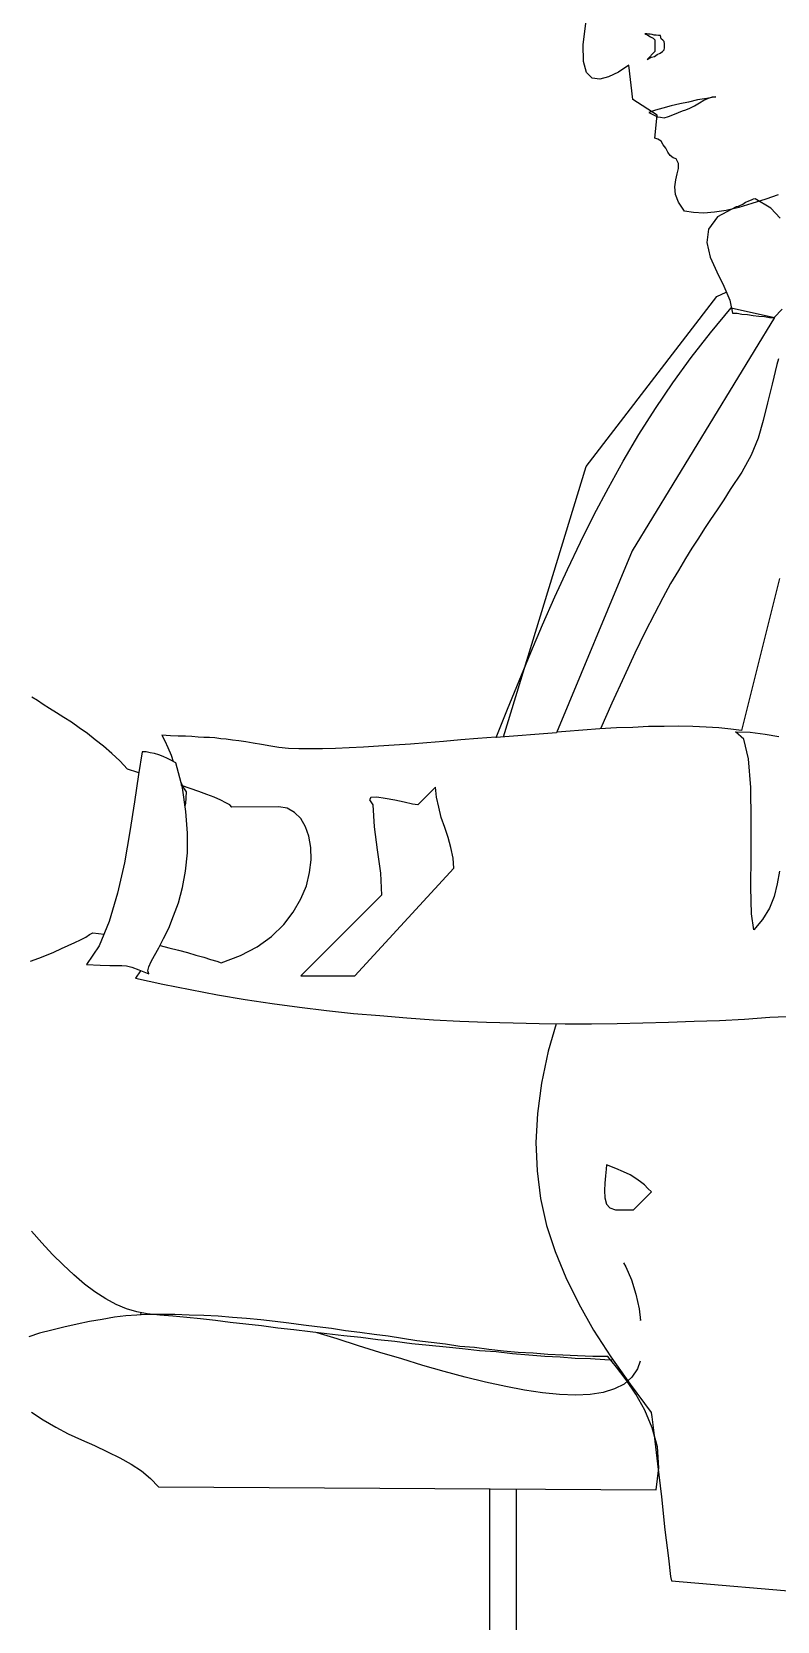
# Model space of a CAD drawing. Extents: x -3257 to 6743, y 13293 to 23293.
# Drawn here: x 6013 to 6313, y 13715 to 14355 of the extents above; entities that cross this region are included whole.
import ezdxf

# ---------------------------------------------------------------- set-up
doc = ezdxf.new("R2010")
doc.units = 0
doc.header["$LTSCALE"] = 1270
doc.header["$MEASUREMENT"] = 0
doc.layers.get('0').update_dxf_attribs({"linetype": 'CONTINUOUS'})

msp = doc.modelspace()

# ---------------------------------------------------------------- linework, layer by layer
at = {"linetype": 'Continuous'}
for p, q in [((6234.69, 14350.13), (6235.91, 14359.77)), ((6259.58, 14354.51), (6260.81, 14353.99)), ((6260.28, 14354.51), (6259.58, 14354.51)), ((6260.99, 14354.33), (6260.28, 14354.51)), ((6260.81, 14353.99), (6261.86, 14353.28)), ((6261.68, 14354.33), (6260.99, 14354.33)), ((6262.56, 14354.16), (6261.68, 14354.33)), ((6263.26, 14353.99), (6262.56, 14354.16)), ((6264.14, 14353.99), (6263.26, 14353.99)), ((6265.02, 14353.81), (6264.14, 14353.99)), ((6234.86, 14343.29), (6234.69, 14350.13)), ((6261.86, 14353.28), (6262.91, 14352.76)), ((6262.91, 14352.76), (6263.61, 14352.05)), ((6263.61, 14352.05), (6263.61, 14347.32)), ((6265.89, 14353.81), (6265.02, 14353.81)), ((6266.06, 14352.41), (6265.89, 14353.81)), ((6266.77, 14351.88), (6266.06, 14352.41)), ((6266.6, 14347.32), (6267.29, 14348.02)), ((6267.29, 14351.35), (6266.77, 14351.88)), ((6267.47, 14350.47), (6267.29, 14351.35)), ((6267.29, 14348.02), (6267.47, 14348.9)), ((6267.47, 14348.9), (6267.47, 14350.47)), ((6236.09, 14338.9), (6234.86, 14343.29)), ((6253.09, 14341.88), (6248.88, 14339.08)), ((6254.67, 14328.04), (6253.09, 14341.88)), ((6263.61, 14347.32), (6260.45, 14344.17)), ((6260.45, 14344.17), (6261.16, 14344.51)), ((6261.16, 14344.51), (6262.21, 14345.04)), ((6262.21, 14345.04), (6263.44, 14345.39)), ((6263.44, 14345.39), (6264.49, 14346.09)), ((6264.49, 14346.09), (6265.72, 14346.62)), ((6265.72, 14346.62), (6266.6, 14347.32)), ((6238.37, 14336.63), (6236.09, 14338.9)), ((6241.35, 14336.28), (6238.37, 14336.63)), ((6244.86, 14337.15), (6241.35, 14336.28)), ((6248.88, 14339.08), (6244.86, 14337.15)), ((6284.48, 14328.39), (6280.79, 14327.86)), ((6283.25, 14327.69), (6285.17, 14328.56)), ((6288.16, 14329.09), (6284.48, 14328.39)), ((6285.17, 14328.56), (6286.75, 14329.09)), ((6286.75, 14329.09), (6288.16, 14329.09)), ((6264.49, 14321.73), (6254.67, 14328.04)), ((6263.79, 14323.66), (6261.16, 14322.78)), ((6261.16, 14322.78), (6262.56, 14322.08)), ((6262.56, 14322.08), (6263.61, 14321.55)), ((6266.77, 14324.53), (6263.79, 14323.66)), ((6270.1, 14325.41), (6266.77, 14324.53)), ((6269.04, 14321.2), (6271.5, 14322.08)), ((6273.6, 14326.29), (6270.1, 14325.41)), ((6271.5, 14322.08), (6274.66, 14323.48)), ((6277.11, 14326.98), (6273.6, 14326.29)), ((6274.66, 14323.48), (6276.06, 14323.83)), ((6276.06, 14323.83), (6277.64, 14324.53)), ((6280.79, 14327.86), (6277.11, 14326.98)), ((6277.64, 14324.53), (6279.57, 14325.41)), ((6279.57, 14325.41), (6281.5, 14326.64)), ((6281.5, 14326.64), (6283.25, 14327.69)), ((6263.61, 14312.43), (6264.49, 14321.73)), ((6263.61, 14321.55), (6264.66, 14321.02)), ((6264.66, 14321.02), (6265.89, 14320.85)), ((6265.89, 14320.85), (6267.29, 14320.68)), ((6267.29, 14320.68), (6269.04, 14321.2)), ((6264.84, 14312.09), (6263.61, 14312.43)), ((6266.06, 14311.2), (6264.84, 14312.09)), ((6266.95, 14309.8), (6266.06, 14311.2)), ((6268, 14308.4), (6266.95, 14309.8)), ((6268.87, 14306.82), (6268, 14308.4)), ((6269.75, 14305.42), (6268.87, 14306.82)), ((6270.98, 14304.55), (6269.75, 14305.42)), ((6272.2, 14304.19), (6270.98, 14304.55)), ((6273.08, 14302.27), (6272.2, 14304.19)), ((6272.02, 14295.61), (6272.56, 14298.06)), ((6272.56, 14298.06), (6273.08, 14300.17)), ((6273.08, 14300.17), (6273.08, 14302.27)), ((6271.68, 14292.8), (6272.02, 14295.61)), ((6271.85, 14289.82), (6271.68, 14292.8)), ((6273.08, 14286.66), (6271.85, 14289.82)), ((6275.54, 14282.98), (6273.08, 14286.66)), ((6296.39, 14284.74), (6288.86, 14280.7)), ((6297.45, 14284.56), (6292.36, 14283.33)), ((6297.1, 14284.91), (6296.39, 14284.74)), ((6297.97, 14285.26), (6297.1, 14284.91)), ((6302.71, 14286.14), (6297.45, 14284.56)), ((6299.03, 14285.79), (6297.97, 14285.26)), ((6300.08, 14286.49), (6299.03, 14285.79)), ((6301.3, 14287.02), (6300.08, 14286.49)), ((6302.35, 14287.54), (6301.3, 14287.02)), ((6303.23, 14287.89), (6302.35, 14287.54)), ((6308.31, 14287.89), (6302.71, 14286.14)), ((6303.93, 14288.06), (6303.23, 14287.89)), ((6310.25, 14284.21), (6303.93, 14288.06)), ((6313.23, 14289.64), (6308.31, 14287.89)), ((6314.1, 14280.18), (6310.25, 14284.21)), ((6279.21, 14282.46), (6275.54, 14282.98)), ((6283.25, 14282.28), (6279.21, 14282.46)), ((6287.63, 14282.63), (6283.25, 14282.28)), ((6288.86, 14280.7), (6285.17, 14275.8)), ((6292.36, 14283.33), (6287.63, 14282.63)), ((6285.17, 14275.8), (6284.48, 14270.36)), ((6284.48, 14270.36), (6285.88, 14264.57)), ((6285.88, 14264.57), (6288.51, 14258.61)), ((6288.51, 14258.61), (6291.31, 14252.83)), ((6291.31, 14252.83), (6293.76, 14247.22)), ((6235.91, 14180.25), (6288.51, 14248.62)), ((6288.51, 14248.62), (6292.36, 14250.43)), ((6293.76, 14247.22), (6294.82, 14241.96)), ((6311.82, 14240.2), (6254.49, 14146.24)), ((6286.05, 14234.07), (6294.29, 14244.06)), ((6294.29, 14244.06), (6311.82, 14240.2)), ((6294.82, 14241.96), (6296.74, 14241.96)), ((6296.74, 14241.96), (6298.68, 14241.61)), ((6298.68, 14241.61), (6300.95, 14241.43)), ((6300.95, 14241.43), (6303.23, 14241.08)), ((6303.23, 14241.08), (6305.51, 14240.74)), ((6305.51, 14240.74), (6307.79, 14240.56)), ((6307.79, 14240.56), (6309.72, 14240.2)), ((6309.72, 14240.2), (6311.65, 14240.2)), ((6311.65, 14240.2), (6314.8, 14243.54)), ((6278.17, 14224.08), (6286.05, 14234.07)), ((6270.8, 14213.91), (6278.17, 14224.08)), ((6312.7, 14221.27), (6310.77, 14213.39)), ((6313.37, 14223.6), (6312.7, 14221.27)), ((6263.79, 14203.57), (6270.8, 14213.91)), ((6310.77, 14213.39), (6309.02, 14205.85)), ((6257.13, 14193.05), (6263.79, 14203.57)), ((6309.02, 14205.85), (6307.27, 14198.66)), ((6307.27, 14198.66), (6305.16, 14191.65)), ((6250.82, 14182.36), (6257.13, 14193.05)), ((6305.16, 14191.65), (6302.35, 14184.81)), ((6244.86, 14171.66), (6250.82, 14182.36)), ((6302.35, 14184.81), (6298.68, 14177.97)), ((6202.61, 14071.27), (6235.91, 14180.25)), ((6298.68, 14177.97), (6293.94, 14170.96)), ((6239.07, 14160.8), (6244.86, 14171.66)), ((6293.94, 14170.96), (6291.31, 14166.76)), ((6288.68, 14162.72), (6286.05, 14158.86)), ((6291.31, 14166.76), (6288.68, 14162.72)), ((6233.64, 14149.75), (6239.07, 14160.8)), ((6286.05, 14158.86), (6283.59, 14155.19)), ((6228.37, 14138.7), (6233.64, 14149.75)), ((6281.15, 14151.33), (6278.52, 14147.29)), ((6283.59, 14155.19), (6281.15, 14151.33)), ((6254.49, 14146.24), (6223.99, 14072.96)), ((6275.88, 14143.08), (6273.08, 14138.35)), ((6278.52, 14147.29), (6275.88, 14143.08)), ((6223.29, 14127.66), (6228.37, 14138.7)), ((6273.08, 14138.35), (6269.92, 14133.09)), ((6269.92, 14133.09), (6266.77, 14127.31)), ((6313.75, 14135.02), (6298.5, 14073.84)), ((6218.38, 14116.44), (6223.29, 14127.66)), ((6266.77, 14127.31), (6263.44, 14120.82)), ((6263.44, 14120.82), (6259.58, 14113.29)), ((6213.65, 14105.22), (6218.38, 14116.44)), ((6259.58, 14113.29), (6255.55, 14105.04)), ((6208.92, 14093.82), (6213.65, 14105.22)), ((6255.55, 14105.04), (6251.17, 14095.58)), ((6204.19, 14082.43), (6208.92, 14093.82)), ((6251.17, 14095.58), (6246.26, 14084.88)), ((6014.86, 14085.94), (6012.58, 14087.34)), ((6017.13, 14084.36), (6014.86, 14085.94)), ((6019.76, 14082.78), (6017.13, 14084.36)), ((6022.57, 14081.03), (6019.76, 14082.78)), ((6025.55, 14079.1), (6022.57, 14081.03)), ((6028.53, 14077.17), (6025.55, 14079.1)), ((6199.62, 14071.04), (6204.19, 14082.43)), ((6246.26, 14084.88), (6241.7, 14074.56)), ((6031.69, 14074.89), (6028.53, 14077.17)), ((6035.02, 14072.61), (6031.69, 14074.89)), ((6038.17, 14070.16), (6035.02, 14072.61)), ((6223.99, 14072.96), (6199.62, 14071.04)), ((6227.68, 14073.49), (6224.17, 14073.14)), ((6224.17, 14073.14), (6224.17, 14073.31)), ((6234.51, 14074.02), (6227.68, 14073.49)), ((6241.35, 14074.54), (6234.51, 14074.02)), ((6248.19, 14074.89), (6241.35, 14074.54)), ((6254.67, 14075.07), (6248.19, 14074.89)), ((6260.99, 14075.42), (6254.67, 14075.07)), ((6267.29, 14075.42), (6260.99, 14075.42)), ((6273.25, 14075.59), (6267.29, 14075.42)), ((6278.86, 14075.42), (6273.25, 14075.59)), ((6284.3, 14075.25), (6278.86, 14075.42)), ((6289.38, 14074.89), (6284.3, 14075.25)), ((6294.12, 14074.37), (6289.38, 14074.89)), ((6298.5, 14073.84), (6294.12, 14074.37)), ((6296.05, 14073.31), (6302.01, 14073.14)), ((6299.37, 14070.33), (6296.05, 14073.31)), ((6302.01, 14073.14), (6307.96, 14072.44)), ((6307.96, 14072.44), (6313.58, 14071.39)), ((6041.5, 14067.53), (6038.17, 14070.16)), ((6044.84, 14064.55), (6041.5, 14067.53)), ((6068.5, 14071.73), (6064.99, 14071.91)), ((6064.99, 14071.91), (6066.22, 14069.64)), ((6066.22, 14069.64), (6067.45, 14067)), ((6067.45, 14067), (6068.68, 14063.85)), ((6071.48, 14071.56), (6068.5, 14071.73)), ((6074.46, 14071.56), (6071.48, 14071.56)), ((6077.09, 14071.39), (6074.46, 14071.56)), ((6079.54, 14071.21), (6077.09, 14071.39)), ((6081.83, 14071.04), (6079.54, 14071.21)), ((6084.11, 14071.04), (6081.83, 14071.04)), ((6086.38, 14070.86), (6084.11, 14071.04)), ((6088.67, 14070.51), (6086.38, 14070.86)), ((6090.94, 14070.33), (6088.67, 14070.51)), ((6093.4, 14069.98), (6090.94, 14070.33)), ((6096.03, 14069.64), (6093.4, 14069.98)), ((6098.83, 14069.28), (6096.03, 14069.64)), ((6101.81, 14068.75), (6098.83, 14069.28)), ((6105.14, 14068.23), (6101.81, 14068.75)), ((6108.82, 14067.53), (6105.14, 14068.23)), ((6112.15, 14067), (6108.82, 14067.53)), ((6116.01, 14066.66), (6112.15, 14067)), ((6120.22, 14066.48), (6116.01, 14066.66)), ((6124.78, 14066.48), (6120.22, 14066.48)), ((6129.68, 14066.48), (6124.78, 14066.48)), ((6134.95, 14066.66), (6129.68, 14066.48)), ((6140.37, 14066.83), (6134.95, 14066.66)), ((6146.16, 14067.18), (6140.37, 14066.83)), ((6152.3, 14067.53), (6146.16, 14067.18)), ((6158.61, 14067.88), (6152.3, 14067.53)), ((6165.09, 14068.41), (6158.61, 14067.88)), ((6171.75, 14068.93), (6165.09, 14068.41)), ((6178.41, 14069.46), (6171.75, 14068.93)), ((6185.43, 14070.16), (6178.41, 14069.46)), ((6192.26, 14070.69), (6185.43, 14070.16)), ((6199.45, 14071.21), (6192.26, 14070.69)), ((6199.62, 14071.04), (6199.45, 14071.21)), ((6301.3, 14062.45), (6299.37, 14070.33)), ((6047.99, 14061.57), (6044.84, 14064.55)), ((6051.15, 14058.24), (6047.99, 14061.57)), ((6057.11, 14065.25), (6055.53, 14056.13)), ((6058.68, 14065.25), (6057.11, 14065.25)), ((6060.26, 14064.9), (6058.68, 14065.25)), ((6062.01, 14064.55), (6060.26, 14064.9)), ((6063.77, 14064.02), (6062.01, 14064.55)), ((6065.52, 14063.32), (6063.77, 14064.02)), ((6067.28, 14062.62), (6065.52, 14063.32)), ((6068.85, 14061.74), (6067.28, 14062.62)), ((6068.68, 14063.85), (6069.55, 14061.39)), ((6070.6, 14060.87), (6068.85, 14061.74)), ((6073.23, 14050.7), (6070.6, 14060.87)), ((6302.18, 14050.88), (6301.3, 14062.45)), ((6052.38, 14057.89), (6051.15, 14058.24)), ((6054.13, 14057.36), (6052.38, 14057.89)), ((6055.53, 14056.13), (6053.95, 14045.09)), ((6055.7, 14056.84), (6054.13, 14057.36)), ((6072.71, 14052.8), (6073.41, 14051.22)), ((6072.89, 14051.75), (6072.89, 14052.11)), ((6076.39, 14050.53), (6072.89, 14051.75)), ((6074.64, 14041.23), (6073.23, 14050.7)), ((6073.41, 14051.22), (6074.81, 14049.13)), ((6074.81, 14049.13), (6074.46, 14044.39)), ((6079.9, 14049.3), (6076.39, 14050.53)), ((6083.05, 14048.07), (6079.9, 14049.3)), ((6086.03, 14047.02), (6083.05, 14048.07)), ((6088.67, 14045.79), (6086.03, 14047.02)), ((6149.14, 14046.84), (6148.62, 14045.97)), ((6151.6, 14047.02), (6149.14, 14046.84)), ((6154.93, 14046.49), (6151.6, 14047.02)), ((6175.26, 14051.05), (6168.07, 14043.86)), ((6175.61, 14047.02), (6175.26, 14051.05)), ((6176.49, 14042.98), (6175.61, 14047.02)), ((6302.35, 14037.55), (6302.18, 14050.88)), ((6053.95, 14045.09), (6052.02, 14033.17)), ((6074.46, 14044.39), (6074.29, 14043.51)), ((6074.29, 14043.51), (6074.29, 14043.69)), ((6075.34, 14032.47), (6074.64, 14041.23)), ((6090.76, 14044.74), (6088.67, 14045.79)), ((6092.34, 14043.86), (6090.76, 14044.74)), ((6093.22, 14042.98), (6092.34, 14043.86)), ((6112.15, 14043.16), (6093.22, 14042.98)), ((6115.48, 14042.63), (6112.15, 14043.16)), ((6118.46, 14040.88), (6115.48, 14042.63)), ((6120.92, 14038.43), (6118.46, 14040.88)), ((6148.62, 14045.97), (6150.02, 14043.86)), ((6150.02, 14043.86), (6150.54, 14035.1)), ((6158.79, 14045.79), (6154.93, 14046.49)), ((6162.64, 14044.92), (6158.79, 14045.79)), ((6165.96, 14044.21), (6162.64, 14044.92)), ((6168.07, 14043.86), (6165.96, 14044.21)), ((6177.53, 14038.78), (6176.49, 14042.98)), ((6122.84, 14035.1), (6120.92, 14038.43)), ((6124.25, 14031.24), (6122.84, 14035.1)), ((6150.54, 14035.1), (6151.77, 14025.81)), ((6178.94, 14034.75), (6177.53, 14038.78)), ((6180.34, 14030.71), (6178.94, 14034.75)), ((6302.35, 14023.53), (6302.35, 14037.55)), ((6052.02, 14033.17), (6049.92, 14020.55)), ((6075.34, 14024.58), (6075.34, 14032.47)), ((6124.95, 14026.68), (6124.25, 14031.24)), ((6181.39, 14026.68), (6180.34, 14030.71)), ((6074.46, 14017.22), (6075.34, 14024.58)), ((6124.42, 14016.69), (6125.13, 14021.78)), ((6125.13, 14021.78), (6124.95, 14026.68)), ((6151.77, 14025.81), (6153, 14016.34)), ((6182.27, 14022.47), (6181.39, 14026.68)), ((6182.62, 14018.44), (6182.27, 14022.47)), ((6302.18, 14010.55), (6302.35, 14023.53)), ((6049.92, 14020.55), (6047.11, 14008.28)), ((6073.23, 14010.55), (6074.46, 14017.22)), ((6123.2, 14011.26), (6124.42, 14016.69)), ((6142.66, 13974.97), (6182.62, 14018.44)), ((6153, 14016.34), (6153.52, 14007.57)), ((6313.75, 14017.22), (6312.87, 14012.13)), ((6047.11, 14008.28), (6043.79, 13996.88)), ((6071.66, 14004.42), (6073.23, 14010.55)), ((6120.92, 14006), (6123.2, 14011.26)), ((6302.53, 14000.04), (6302.18, 14010.55)), ((6312.87, 14012.13), (6311.65, 14007.05)), ((6069.73, 13999.17), (6071.66, 14004.42)), ((6117.94, 14000.73), (6120.92, 14006)), ((6153.52, 14007.57), (6120.92, 13974.97)), ((6309.72, 14002.31), (6306.91, 13997.76)), ((6311.65, 14007.05), (6309.72, 14002.31)), ((6043.79, 13996.88), (6039.75, 13987.07)), ((6067.8, 13994.26), (6069.73, 13999.17)), ((6109.18, 13990.92), (6114.08, 13995.66)), ((6114.08, 13995.66), (6117.94, 14000.73)), ((6303.41, 13993.56), (6302.53, 14000.04)), ((6306.91, 13997.76), (6303.41, 13993.56)), ((6029.93, 13988.47), (6032.22, 13989.52)), ((6032.22, 13989.52), (6034.31, 13990.58)), ((6034.31, 13990.58), (6035.89, 13991.63)), ((6035.89, 13991.63), (6037.12, 13992.33)), ((6037.12, 13992.33), (6039.4, 13992.15)), ((6039.4, 13992.15), (6041.68, 13991.8)), ((6063.77, 13986.37), (6065.7, 13990.05)), ((6065.7, 13990.05), (6067.8, 13994.26)), ((6103.39, 13986.72), (6109.18, 13990.92)), ((6015.38, 13982.16), (6018.54, 13983.39)), ((6018.54, 13983.39), (6021.52, 13984.62)), ((6021.52, 13984.62), (6024.5, 13986.02)), ((6024.5, 13986.02), (6027.3, 13987.25)), ((6027.3, 13987.25), (6029.93, 13988.47)), ((6039.75, 13987.07), (6034.67, 13979.53)), ((6060.61, 13980.76), (6062.01, 13983.21)), ((6062.01, 13983.21), (6063.77, 13986.37)), ((6064.3, 13987.25), (6067.8, 13986.37)), ((6067.8, 13986.37), (6071.66, 13985.31)), ((6071.66, 13985.31), (6075.34, 13984.44)), ((6075.34, 13984.44), (6078.67, 13983.39)), ((6078.67, 13983.39), (6081.83, 13982.51)), ((6088.84, 13980.23), (6096.72, 13983.21)), ((6096.72, 13983.21), (6103.39, 13986.72)), ((6012.05, 13980.93), (6015.38, 13982.16)), ((6034.67, 13979.53), (6040.1, 13979.35)), ((6040.1, 13979.35), (6043.96, 13979.18)), ((6043.96, 13979.18), (6046.77, 13979.18)), ((6046.77, 13979.18), (6048.86, 13979.18)), ((6048.86, 13979.18), (6050.8, 13979.01)), ((6050.8, 13979.01), (6052.9, 13978.48)), ((6052.9, 13978.48), (6055.7, 13977.43)), ((6056.4, 13977.08), (6054.3, 13974.1)), ((6055.7, 13977.43), (6059.74, 13975.85)), ((6059.39, 13977.08), (6059.74, 13978.66)), ((6059.74, 13975.85), (6059.39, 13977.08)), ((6059.74, 13978.66), (6060.61, 13980.76)), ((6081.83, 13982.51), (6084.63, 13981.64)), ((6084.63, 13981.64), (6087.09, 13980.93)), ((6087.09, 13980.93), (6088.84, 13980.23)), ((6054.3, 13974.1), (6065.35, 13971.64)), ((6065.35, 13971.64), (6076.39, 13969.54)), ((6120.92, 13974.97), (6142.66, 13974.97)), ((6076.39, 13969.54), (6087.44, 13967.43)), ((6087.44, 13967.43), (6098.48, 13965.51)), ((6098.48, 13965.51), (6109.35, 13963.93)), ((6109.35, 13963.93), (6120.39, 13962.35)), ((6120.39, 13962.35), (6131.26, 13961.13)), ((6131.26, 13961.13), (6142.13, 13959.9)), ((6142.13, 13959.9), (6152.83, 13959.02)), ((6152.83, 13959.02), (6163.69, 13958.15)), ((6163.69, 13958.15), (6174.38, 13957.27)), ((6174.38, 13957.27), (6185.07, 13956.74)), ((6279.39, 13956.74), (6289.56, 13957.09)), ((6289.56, 13957.09), (6299.72, 13957.62)), ((6299.72, 13957.62), (6309.89, 13958.32)), ((6309.89, 13958.32), (6319.88, 13958.84)), ((6185.07, 13956.74), (6195.77, 13956.39)), ((6195.77, 13956.39), (6206.46, 13956.04)), ((6206.46, 13956.04), (6216.98, 13955.86)), ((6216.98, 13955.86), (6227.5, 13955.69)), ((6223.79, 13955.75), (6220.66, 13944.64)), ((6227.5, 13955.69), (6238.02, 13955.69)), ((6238.02, 13955.69), (6248.36, 13955.86)), ((6248.36, 13955.86), (6258.7, 13956.04)), ((6258.7, 13956.04), (6269.04, 13956.39)), ((6269.04, 13956.39), (6279.39, 13956.74)), ((6220.66, 13944.64), (6217.86, 13931.85)), ((6217.86, 13931.85), (6216.28, 13919.58)), ((6216.28, 13919.58), (6215.58, 13907.83)), ((6215.58, 13907.83), (6216.11, 13896.43)), ((6216.11, 13896.43), (6217.51, 13885.39)), ((6243.63, 13894.51), (6243.46, 13891.53)), ((6243.98, 13897.14), (6243.63, 13894.51)), ((6244.15, 13898.89), (6243.98, 13897.14)), ((6247.84, 13897.49), (6244.15, 13898.89)), ((6250.99, 13896.09), (6247.84, 13897.49)), ((6253.62, 13894.86), (6250.99, 13896.09)), ((6255.9, 13893.45), (6253.62, 13894.86)), ((6257.83, 13892.05), (6255.9, 13893.45)), ((6243.46, 13891.53), (6243.28, 13888.55)), ((6243.28, 13888.55), (6243.46, 13885.57)), ((6255.03, 13880.83), (6262.21, 13888.02)), ((6259.41, 13890.82), (6257.83, 13892.05)), ((6260.81, 13889.42), (6259.41, 13890.82)), ((6262.21, 13888.02), (6260.81, 13889.42)), ((6217.51, 13885.39), (6219.96, 13874.52)), ((6243.46, 13885.57), (6244.15, 13883.11)), ((6244.15, 13883.11), (6245.38, 13881.54)), ((6245.38, 13881.54), (6247.66, 13880.83)), ((6247.66, 13880.83), (6255.03, 13880.83)), ((6219.96, 13874.52), (6223.47, 13864.01)), ((6016.61, 13867.51), (6012.4, 13872.24)), ((6020.99, 13862.78), (6016.61, 13867.51)), ((6025.2, 13858.57), (6020.99, 13862.78)), ((6223.47, 13864.01), (6227.68, 13853.49)), ((6029.58, 13854.53), (6025.2, 13858.57)), ((6250.99, 13859.45), (6251.87, 13857.87)), ((6251.87, 13857.87), (6254.15, 13852.61)), ((6033.79, 13850.86), (6029.58, 13854.53)), ((6038, 13847.7), (6033.79, 13850.86)), ((6227.68, 13853.49), (6232.93, 13842.96)), ((6254.15, 13852.61), (6255.9, 13846.82)), ((6042.38, 13844.9), (6038, 13847.7)), ((6046.59, 13842.62), (6042.38, 13844.9)), ((6050.8, 13840.86), (6046.59, 13842.62)), ((6232.93, 13842.96), (6238.89, 13832.27)), ((6255.9, 13846.82), (6257.3, 13840.86)), ((6035.89, 13835.78), (6030.81, 13834.73)), ((6040.98, 13836.66), (6035.89, 13835.78)), ((6045.88, 13837.53), (6040.98, 13836.66)), ((6050.44, 13838.06), (6045.88, 13837.53)), ((6054.83, 13838.41), (6050.44, 13838.06)), ((6054.83, 13839.64), (6050.8, 13840.86)), ((6059.03, 13838.93), (6054.83, 13839.64)), ((6058.51, 13838.58), (6054.83, 13838.41)), ((6056.58, 13839.29), (6056.18, 13838.47)), ((6064.3, 13838.58), (6058.51, 13838.58)), ((6064.12, 13838.41), (6059.03, 13838.93)), ((6069.38, 13837.88), (6064.12, 13838.41)), ((6070.25, 13838.58), (6064.3, 13838.58)), ((6074.99, 13837.36), (6069.38, 13837.88)), ((6076.04, 13838.41), (6070.25, 13838.58)), ((6080.6, 13836.83), (6074.99, 13837.36)), ((6081.83, 13838.23), (6076.04, 13838.41)), ((6086.56, 13836.13), (6080.6, 13836.83)), ((6087.61, 13837.88), (6081.83, 13838.23)), ((6092.52, 13835.43), (6086.56, 13836.13)), ((6093.4, 13837.36), (6087.61, 13837.88)), ((6098.83, 13834.73), (6092.52, 13835.43)), ((6099.01, 13837), (6093.4, 13837.36)), ((6104.79, 13836.48), (6099.01, 13837)), ((6110.58, 13835.78), (6104.79, 13836.48)), ((6116.19, 13835.08), (6110.58, 13835.78)), ((6257.3, 13840.86), (6257.83, 13836.13)), ((6257.83, 13836.13), (6257.83, 13836.48)), ((6015.73, 13831.04), (6011.35, 13829.64)), ((6020.64, 13832.27), (6015.73, 13831.04)), ((6025.55, 13833.5), (6020.64, 13832.27)), ((6030.81, 13834.73), (6025.55, 13833.5)), ((6105.14, 13834.02), (6098.83, 13834.73)), ((6111.63, 13833.15), (6105.14, 13834.02)), ((6118.11, 13832.45), (6111.63, 13833.15)), ((6121.97, 13834.37), (6116.19, 13835.08)), ((6124.78, 13831.57), (6118.11, 13832.45)), ((6127.58, 13833.68), (6121.97, 13834.37)), ((6131.44, 13830.87), (6124.78, 13831.57)), ((6133.37, 13832.97), (6127.58, 13833.68)), ((6135.64, 13828.77), (6127.58, 13831.22)), ((6138.28, 13829.99), (6131.44, 13830.87)), ((6138.97, 13832.1), (6133.37, 13832.97)), ((6145.11, 13829.29), (6138.28, 13829.99)), ((6144.76, 13831.39), (6138.97, 13832.1)), ((6150.54, 13830.52), (6144.76, 13831.39)), ((6151.95, 13828.41), (6145.11, 13829.29)), ((6156.15, 13829.82), (6150.54, 13830.52)), ((6161.93, 13828.94), (6156.15, 13829.82)), ((6238.89, 13832.27), (6245.9, 13821.58)), ((6144.24, 13825.96), (6135.64, 13828.77)), ((6152.83, 13823.33), (6144.24, 13825.96)), ((6158.79, 13827.72), (6151.95, 13828.41)), ((6161.59, 13820.7), (6152.83, 13823.33)), ((6165.62, 13826.84), (6158.79, 13827.72)), ((6167.72, 13828.07), (6161.93, 13828.94)), ((6172.63, 13826.14), (6165.62, 13826.84)), ((6173.5, 13827.37), (6167.72, 13828.07)), ((6179.47, 13825.43), (6172.63, 13826.14)), ((6179.29, 13826.66), (6173.5, 13827.37)), ((6185.07, 13825.79), (6179.29, 13826.66)), ((6186.12, 13824.74), (6179.47, 13825.43)), ((6190.86, 13825.26), (6185.07, 13825.79)), ((6192.96, 13824.03), (6186.12, 13824.74)), ((6196.64, 13824.56), (6190.86, 13825.26)), ((6199.62, 13823.51), (6192.96, 13824.03)), ((6202.61, 13823.86), (6196.64, 13824.56)), ((6206.29, 13822.8), (6199.62, 13823.51)), ((6208.57, 13823.33), (6202.61, 13823.86)), ((6212.77, 13822.28), (6206.29, 13822.8)), ((6214.53, 13822.98), (6208.57, 13823.33)), ((6220.49, 13822.45), (6214.53, 13822.98)), ((6170.17, 13818.07), (6161.59, 13820.7)), ((6178.76, 13815.62), (6170.17, 13818.07)), ((6219.26, 13821.76), (6212.77, 13822.28)), ((6225.39, 13821.4), (6219.26, 13821.76)), ((6226.45, 13822.28), (6220.49, 13822.45)), ((6231.53, 13820.88), (6225.39, 13821.4)), ((6232.41, 13821.93), (6226.45, 13822.28)), ((6237.67, 13820.7), (6231.53, 13820.88)), ((6238.54, 13821.76), (6232.41, 13821.93)), ((6243.46, 13820.35), (6237.67, 13820.7)), ((6244.68, 13821.76), (6238.54, 13821.76)), ((6246.84, 13820.24), (6243.46, 13820.35)), ((6248.19, 13817.38), (6244.68, 13821.76)), ((6245.9, 13821.58), (6253.62, 13810.54)), ((6252.04, 13812.29), (6248.19, 13817.38)), ((6256.6, 13816.67), (6254.32, 13813.34)), ((6257.65, 13819.82), (6256.6, 13816.67)), ((6187.18, 13813.34), (6178.76, 13815.62)), ((6195.42, 13811.41), (6187.18, 13813.34)), ((6203.48, 13809.65), (6195.42, 13811.41)), ((6251.17, 13810.54), (6247.31, 13808.61)), ((6254.32, 13813.34), (6251.17, 13810.54)), ((6255.9, 13806.5), (6252.04, 13812.29)), ((6253.62, 13810.54), (6262.03, 13799.14)), ((6211.02, 13808.08), (6203.48, 13809.65)), ((6218.38, 13807.03), (6211.02, 13808.08)), ((6225.22, 13806.33), (6218.38, 13807.03)), ((6231.71, 13806.15), (6225.22, 13806.33)), ((6237.49, 13806.33), (6231.71, 13806.15)), ((6242.75, 13807.21), (6237.49, 13806.33)), ((6247.31, 13808.61), (6242.75, 13807.21)), ((6259.58, 13800.02), (6255.9, 13806.5)), ((6012.4, 13799.31), (6017.13, 13796.16)), ((6262.56, 13793.01), (6259.58, 13800.02)), ((6262.03, 13799.14), (6262.39, 13797.39)), ((6262.39, 13797.39), (6263.26, 13789.85)), ((6017.13, 13796.16), (6022.22, 13793.18)), ((6022.22, 13793.18), (6027.3, 13790.55)), ((6027.3, 13790.55), (6032.56, 13788.09)), ((6264.66, 13785.29), (6262.56, 13793.01)), ((6032.56, 13788.09), (6037.83, 13785.82)), ((6037.83, 13785.82), (6043.08, 13783.36)), ((6263.26, 13789.85), (6264.66, 13778.45)), ((6265.19, 13776.88), (6264.66, 13785.29)), ((6043.08, 13783.36), (6047.99, 13780.91)), ((6047.99, 13780.91), (6052.55, 13778.28)), ((6052.55, 13778.28), (6056.76, 13775.65)), ((6264.66, 13778.45), (6266.24, 13765.13)), ((6056.76, 13775.65), (6060.44, 13772.5)), ((6060.44, 13772.5), (6063.59, 13769.16)), ((6264.14, 13767.94), (6265.19, 13776.88)), ((6063.59, 13769.16), (6264.14, 13767.94)), ((6197, 13768.29), (6197, 13583.86)), ((6207.86, 13583.86), (6207.86, 13768.29)), ((6266.24, 13765.13), (6267.64, 13751.81)), ((6267.64, 13751.81), (6269.04, 13740.41)), ((6269.04, 13740.41), (6269.92, 13733.05)), ((6269.92, 13733.05), (6270.27, 13731.29)), ((6270.27, 13731.29), (6337.07, 13725.69))]:
    msp.add_line(p, q, dxfattribs=at)

doc.saveas('drawing.dxf')
